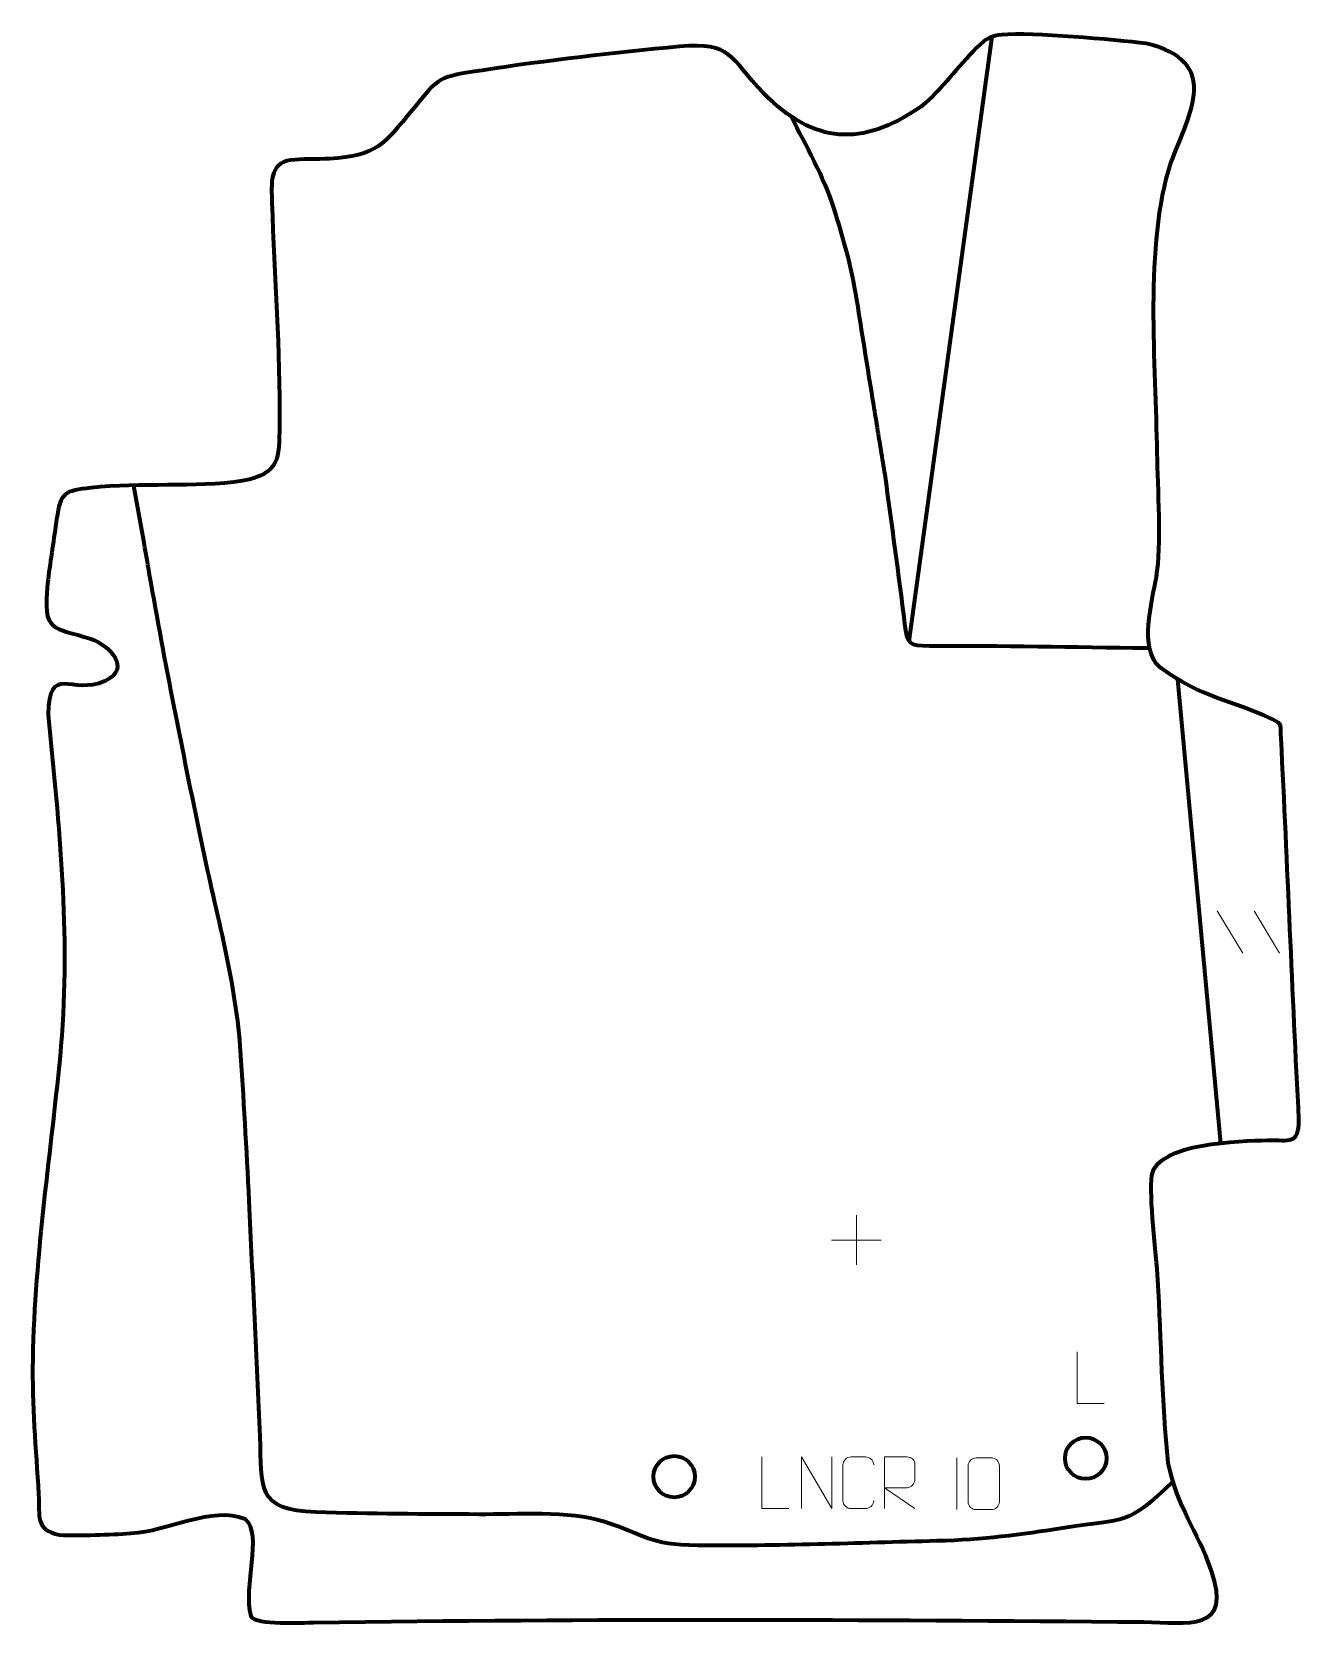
# Model space of a CAD drawing. Header units: millimetres. Extents: x -524 to 87, y 49 to 822.
import ezdxf

# ---------------------------------------------------------------- set-up
doc = ezdxf.new("R2010")
doc.units = ezdxf.units.MM
doc.header["$MEASUREMENT"] = 0
doc.layers.add('layer 2', color=7, linetype='Continuous')
doc.layers.add('layer 3', color=7, linetype='Continuous')

msp = doc.modelspace()

# ---------------------------------------------------------------- linework, layer by layer
at = {"layer": 'layer 2', "color": 142, "lineweight": 200}
for centre in [(-15.4805, 133.5), (-214.1826, 124.6312)]:
    msp.add_ellipse(centre, major_axis=(0, 10), ratio=1, dxfattribs=at)
at = {"layer": 'layer 2', "color": 142, "lineweight": 158}
for points in [[(-100.7371, 527.9955), (-100.7371, 527.9955), (-60.6197, 819.904), (-60.6197, 819.904)], [(28.7966, 509.7127), (28.7966, 509.7127), (49.5995, 285.7007), (49.5995, 285.7007)]]:
    msp.add_open_spline(points, degree=3, dxfattribs=at)
for points, knots in [([(-157.7558, 781.4046), (-150.6696, 767.2823), (-141.993, 752.2587), (-137.2487, 737.2993), (-137.2487, 737.2993), (-131.7926, 720.0953), (-128.4055, 707.2798), (-125.5856, 689.3658), (-125.5856, 689.3658), (-123.2678, 674.6421), (-120.9485, 659.9883), (-118.5424, 645.2759), (-118.5424, 645.2759), (-117.1769, 636.9226), (-115.8115, 628.5694), (-114.446, 620.2161), (-114.446, 620.2161), (-113.8034, 616.2851), (-113.1609, 612.3542), (-112.5183, 608.4232), (-112.5183, 608.4232), (-109.2779, 584.4293), (-105.8609, 560.4519), (-102.9947, 536.411), (-102.9947, 536.411), (-101.8462, 526.7777), (-100.7923, 525.7744), (-91.0994, 525.8149), (-91.0994, 525.8149), (-56.2691, 525.9604), (-21.0215, 525.1609), (13.8476, 524.7372), (13.8476, 524.7372), (13.8476, 524.7372), (15.3444, 524.719), (15.3444, 524.719)], [0, 0, 0, 0, 0.1, 0.1, 0.1, 0.1, 0.2, 0.2, 0.2, 0.2, 0.3, 0.3, 0.3, 0.3, 0.4, 0.4, 0.4, 0.4, 0.5, 0.5, 0.5, 0.5, 0.6, 0.6, 0.6, 0.6, 0.7, 0.7, 0.7, 0.7, 0.8, 0.8, 0.8, 0.8, 1, 1, 1, 1]), ([(26.6024, 122.3356), (4.5196, 100.5551), (4.0762, 104.6603), (-25.5942, 99.9577), (-25.5942, 99.9577), (-47.7771, 96.4407), (-64.701, 94.1252), (-87.3265, 93.5722), (-87.3265, 93.5722), (-125.4181, 92.6411), (-164.7064, 90.9373), (-202.7112, 91.4345), (-202.7112, 91.4345), (-227.1283, 91.7539), (-227.1426, 96.2218), (-248.3078, 102.9678), (-248.3078, 102.9678), (-264.4501, 108.1129), (-290.9406, 106.3496), (-308.5095, 106.4233), (-308.5095, 106.4233), (-334.7256, 106.5333), (-360.9165, 106.672), (-387.1241, 107.4475), (-387.1241, 107.4475), (-416.317, 108.3281), (-413.2218, 119.5242), (-414.1503, 144.0202), (-414.1503, 144.0202), (-415.7525, 181.9411), (-417.6231, 219.8505), (-419.4382, 257.7617), (-419.4382, 257.7617), (-420.6305, 282.6782), (-421.9838, 307.5683), (-423.7469, 332.4519), (-423.7469, 332.4519), (-426.0505, 364.7811), (-436.2207, 400.7093), (-442.811, 432.8672), (-442.811, 432.8672), (-451.4835, 475.1848), (-460.0888, 517.4738), (-467.4751, 560.0407), (-467.4751, 560.0407), (-467.4751, 560.0407), (-467.7324, 561.5347), (-467.7324, 561.5347), (-467.7324, 561.5347), (-468.4905, 565.9473), (-469.256, 570.3577), (-470.0352, 574.7667), (-470.0352, 574.7667), (-471.711, 584.1891), (-473.3868, 593.6116), (-475.0626, 603.0341)], [0, 0, 0, 0, 0.06666667, 0.06666667, 0.06666667, 0.06666667, 0.13333333, 0.13333333, 0.13333333, 0.13333333, 0.2, 0.2, 0.2, 0.2, 0.26666667, 0.26666667, 0.26666667, 0.26666667, 0.33333333, 0.33333333, 0.33333333, 0.33333333, 0.4, 0.4, 0.4, 0.4, 0.46666667, 0.46666667, 0.46666667, 0.46666667, 0.53333333, 0.53333333, 0.53333333, 0.53333333, 0.6, 0.6, 0.6, 0.6, 0.66666667, 0.66666667, 0.66666667, 0.66666667, 0.73333333, 0.73333333, 0.73333333, 0.73333333, 0.8, 0.8, 0.8, 0.8, 0.86666667, 0.86666667, 0.86666667, 0.86666667, 1, 1, 1, 1])]:
    msp.add_open_spline(points, degree=3, knots=knots, dxfattribs=at)
at = {"layer": 'layer 2', "color": 250, "lineweight": 9}
for points in [[(48.0567, 397.8717), (48.0567, 397.8717), (60.421, 377.3274), (60.421, 377.3274)], [(65.7866, 397.8717), (65.7866, 397.8717), (78.1509, 377.3274), (78.1509, 377.3274)], [(-126.225, 250.8506), (-126.225, 250.8506), (-126.225, 226.8727), (-126.225, 226.8727)], [(-138.2139, 238.8616), (-138.2139, 238.8616), (-114.236, 238.8616), (-114.236, 238.8616)], [(-77.736, 133.6933), (-77.736, 133.6933), (-77.736, 108.7192), (-77.736, 108.7192)]]:
    msp.add_open_spline(points, degree=3, dxfattribs=at)
for points, knots in [([(-6.6309, 160.0164), (-6.6309, 160.0164), (-19.58, 160.0164), (-19.58, 160.0164), (-19.58, 160.0164), (-19.58, 160.0164), (-19.58, 184.97), (-19.58, 184.97)], [0, 0, 0, 0, 0.33333333, 0.33333333, 0.33333333, 0.33333333, 1, 1, 1, 1]), ([(-158.9012, 109.1944), (-158.9012, 109.1944), (-171.8503, 109.1944), (-171.8503, 109.1944), (-171.8503, 109.1944), (-171.8503, 109.1944), (-171.8503, 134.148), (-171.8503, 134.148)], [0, 0, 0, 0, 0.33333333, 0.33333333, 0.33333333, 0.33333333, 1, 1, 1, 1]), ([(-152.7031, 109.1945), (-152.7031, 109.1945), (-152.7031, 134.148), (-152.7031, 134.148), (-152.7031, 134.148), (-152.7031, 134.148), (-138.0483, 109.1945), (-138.0483, 109.1945), (-138.0483, 109.1945), (-138.0483, 109.1945), (-138.0483, 134.148), (-138.0483, 134.148)], [0, 0, 0, 0, 0.25, 0.25, 0.25, 0.25, 0.5, 0.5, 0.5, 0.5, 1, 1, 1, 1]), ([(-117.8575, 113.034), (-117.9973, 110.7106), (-119.6745, 109.231), (-121.8222, 109.2202), (-121.8222, 109.2202), (-124.1541, 109.2206), (-126.486, 109.2206), (-128.8175, 109.2202), (-128.8175, 109.2202), (-130.7425, 109.1148), (-132.7146, 110.9993), (-132.7034, 113.0166), (-132.7034, 113.0166), (-132.703, 118.7867), (-132.703, 124.5564), (-132.7034, 130.3257), (-132.7034, 130.3257), (-132.6992, 132.4638), (-130.9525, 134.183), (-128.8001, 134.1695), (-128.8001, 134.1695), (-126.4744, 134.1695), (-124.1483, 134.1695), (-121.8222, 134.1695), (-121.8222, 134.1695), (-119.8756, 134.205), (-117.8842, 132.7135), (-117.8575, 130.2759)], [0, 0, 0, 0, 0.125, 0.125, 0.125, 0.125, 0.25, 0.25, 0.25, 0.25, 0.375, 0.375, 0.375, 0.375, 0.5, 0.5, 0.5, 0.5, 0.625, 0.625, 0.625, 0.625, 0.75, 0.75, 0.75, 0.75, 1, 1, 1, 1]), ([(-112.6125, 109.2163), (-112.6125, 109.2163), (-112.6125, 134.1698), (-112.6125, 134.1698), (-112.6125, 134.1698), (-109.0177, 134.1698), (-105.4222, 134.1698), (-101.827, 134.1698), (-101.827, 134.1698), (-99.5017, 134.1321), (-97.9444, 132.6421), (-97.9485, 130.2757), (-97.9485, 130.2757), (-97.9489, 128.2402), (-97.9489, 125.1808), (-97.9485, 123.1448), (-97.9485, 123.1448), (-97.955, 121.2693), (-99.7673, 119.3275), (-101.7768, 119.3084), (-101.7768, 119.3084), (-101.7768, 119.3084), (-112.6125, 119.3084), (-112.6125, 119.3084), (-112.6125, 119.3084), (-112.6125, 119.3084), (-97.9578, 109.2163), (-97.9578, 109.2163)], [0, 0, 0, 0, 0.125, 0.125, 0.125, 0.125, 0.25, 0.25, 0.25, 0.25, 0.375, 0.375, 0.375, 0.375, 0.5, 0.5, 0.5, 0.5, 0.625, 0.625, 0.625, 0.625, 0.75, 0.75, 0.75, 0.75, 1, 1, 1, 1]), ([(-68.3167, 133.7055), (-65.9506, 133.7055), (-63.5841, 133.7055), (-61.2176, 133.7055), (-61.2176, 133.7055), (-59.2371, 133.7411), (-57.2111, 132.2468), (-57.184, 129.8047), (-57.184, 129.8047), (-57.1844, 124.0473), (-57.1844, 118.2895), (-57.184, 112.5313), (-57.184, 112.5313), (-57.3261, 110.2037), (-59.0325, 108.7214), (-61.2176, 108.7106), (-61.2176, 108.7106), (-63.59, 108.711), (-65.9624, 108.711), (-68.3344, 108.7106), (-68.3344, 108.7106), (-70.2929, 108.605), (-72.2993, 110.4929), (-72.2879, 112.5139), (-72.2879, 112.5139), (-72.2875, 118.2945), (-72.2875, 124.0748), (-72.2879, 129.8546), (-72.2879, 129.8546), (-72.2836, 131.9966), (-70.5065, 133.7191), (-68.3167, 133.7055)], [0, 0, 0, 0, 0.11111111, 0.11111111, 0.11111111, 0.11111111, 0.22222222, 0.22222222, 0.22222222, 0.22222222, 0.33333333, 0.33333333, 0.33333333, 0.33333333, 0.44444444, 0.44444444, 0.44444444, 0.44444444, 0.55555556, 0.55555556, 0.55555556, 0.55555556, 0.66666667, 0.66666667, 0.66666667, 0.66666667, 0.77777778, 0.77777778, 0.77777778, 0.77777778, 1, 1, 1, 1])]:
    msp.add_open_spline(points, degree=3, knots=knots, dxfattribs=at)
at = {"layer": 'layer 3', "color": 242, "lineweight": 158}
msp.add_open_spline([(-340.531, 784.5114), (-327.3648, 801.0248), (-328.0515, 800.3072), (-306.8715, 803.6224), (-306.8715, 803.6224), (-275.721, 808.4383), (-243.0924, 812.0669), (-211.6903, 815.1006), (-211.6903, 815.1006), (-185.7514, 817.2633), (-187.7908, 810.0111), (-171.0816, 792.5577), (-171.0816, 792.5577), (-146.3167, 767.9356), (-123.9725, 766.4276), (-95.1333, 785.9786), (-95.1333, 785.9786), (-83.6541, 795.4429), (-78.0178, 804.7199), (-68.083, 814.5994), (-68.083, 814.5994), (-63.1708, 819.4842), (-60.8134, 820.2902), (-56.1552, 820.723), (-56.1552, 820.723), (-41.0241, 822.129), (-2.0386, 818.3685), (13.671, 816.5981), (13.671, 816.5981), (50.2371, 807.6823), (34.9533, 783.7808), (25.635, 758.9044), (25.635, 758.9044), (12.7708, 719.646), (18.4689, 660.8342), (19.0323, 618.8476), (19.0323, 618.8476), (19.3102, 602.131), (21.2576, 574.4633), (18.6307, 558.9386), (18.6307, 558.9386), (16.644, 547.1973), (9.9186, 524.237), (20.4661, 515.2921), (20.4661, 515.2921), (41.1401, 500.1804), (53.4225, 500.2669), (74.4991, 490.3382), (74.4991, 490.3382), (79.9328, 487.7786), (78.5365, 487.2303), (78.8472, 481.1461), (78.8472, 481.1461), (81.9628, 419.7659), (84.2582, 358.3901), (87.4869, 297.0072), (87.4869, 297.0072), (87.4213, 284.731), (83.2796, 287.3289), (71.9628, 287.0415), (71.9628, 287.0415), (59.5031, 286.7168), (19.2939, 285.8851), (16.4761, 270.2634), (16.4761, 270.2634), (14.9734, 259.6263), (18.6591, 232.232), (19.3907, 219.6475), (19.3907, 219.6475), (20.9907, 190.3691), (21.3298, 160.4287), (24.2916, 131.3111), (24.2916, 131.3111), (28.9582, 109.198), (38.2306, 98.9072), (45.1088, 79.4439), (45.1088, 79.4439), (55.8146, 49.1496), (33.6274, 54.2424), (12.3303, 54.4516), (12.3303, 54.4516), (-120.6464, 55.757), (-255.4125, 56.0824), (-388.2487, 54.2571), (-388.2487, 54.2571), (-393.4112, 54.1862), (-416.3317, 52.786), (-418.633, 57.3136), (-418.633, 57.3136), (-422.5841, 71.5255), (-412.8663, 96.5285), (-421.279, 104.3136), (-421.279, 104.3136), (-437.4668, 110.7067), (-458.3801, 98.3482), (-476.5204, 97.2692), (-476.5204, 97.2692), (-486.4961, 96.6758), (-501.2359, 95.9609), (-510.9771, 96.5253), (-510.9771, 96.5253), (-522.999, 99.1455), (-520.4702, 105.3664), (-521.1173, 116.0795), (-521.1173, 116.0795), (-522.506, 138.6219), (-524.2776, 158.5912), (-523.954, 181.3827), (-523.954, 181.3827), (-522.9578, 232.6587), (-515.0211, 281.7442), (-510.3059, 332.4762), (-510.3059, 332.4762), (-505.8035, 387.8084), (-511.0944, 437.9216), (-516.5212, 492.614), (-516.5212, 492.614), (-516.0389, 517.7671), (-505.1898, 501.4592), (-489.053, 508.7542), (-489.053, 508.7542), (-476.114, 514.6035), (-486.6601, 526.0976), (-495.9198, 529.1422), (-495.9198, 529.1422), (-514.16, 535.1395), (-519.3317, 531.5986), (-516.7367, 555.8729), (-516.7367, 555.8729), (-515.683, 565.7302), (-513.9782, 575.5467), (-512.5957, 585.367), (-512.5957, 585.367), (-512.5957, 585.367), (-512.39, 586.851), (-512.39, 586.851), (-512.39, 586.851), (-510.5862, 599.9914), (-508.4966, 600.5772), (-495.6824, 602.0622), (-495.6824, 602.0622), (-471.9599, 604.6957), (-445.7251, 602.0051), (-422.6003, 605.3824), (-422.6003, 605.3824), (-404.531, 609.0765), (-405.0268, 615.9283), (-404.7996, 632.3789), (-404.7996, 632.3789), (-404.4909, 668.5736), (-407.2528, 703.9366), (-408.4303, 739.9712), (-408.4303, 739.9712), (-408.7045, 748.3647), (-409.8221, 758.8939), (-399.4555, 760.2779), (-399.4555, 760.2779), (-394.22, 760.9768), (-386.462, 760.5852), (-380.6821, 760.9711), (-380.6821, 760.9711), (-357.7949, 762.4991), (-354.8062, 767.3942), (-340.531, 784.5114)], degree=3, knots=[0, 0, 0, 0, 0.02380952, 0.02380952, 0.02380952, 0.02380952, 0.04761905, 0.04761905, 0.04761905, 0.04761905, 0.07142857, 0.07142857, 0.07142857, 0.07142857, 0.0952381, 0.0952381, 0.0952381, 0.0952381, 0.11904762, 0.11904762, 0.11904762, 0.11904762, 0.14285714, 0.14285714, 0.14285714, 0.14285714, 0.16666667, 0.16666667, 0.16666667, 0.16666667, 0.19047619, 0.19047619, 0.19047619, 0.19047619, 0.21428571, 0.21428571, 0.21428571, 0.21428571, 0.23809524, 0.23809524, 0.23809524, 0.23809524, 0.26190476, 0.26190476, 0.26190476, 0.26190476, 0.28571429, 0.28571429, 0.28571429, 0.28571429, 0.30952381, 0.30952381, 0.30952381, 0.30952381, 0.33333333, 0.33333333, 0.33333333, 0.33333333, 0.35714286, 0.35714286, 0.35714286, 0.35714286, 0.38095238, 0.38095238, 0.38095238, 0.38095238, 0.4047619, 0.4047619, 0.4047619, 0.4047619, 0.42857143, 0.42857143, 0.42857143, 0.42857143, 0.45238095, 0.45238095, 0.45238095, 0.45238095, 0.47619048, 0.47619048, 0.47619048, 0.47619048, 0.5, 0.5, 0.5, 0.5, 0.52380952, 0.52380952, 0.52380952, 0.52380952, 0.54761905, 0.54761905, 0.54761905, 0.54761905, 0.57142857, 0.57142857, 0.57142857, 0.57142857, 0.5952381, 0.5952381, 0.5952381, 0.5952381, 0.61904762, 0.61904762, 0.61904762, 0.61904762, 0.64285714, 0.64285714, 0.64285714, 0.64285714, 0.66666667, 0.66666667, 0.66666667, 0.66666667, 0.69047619, 0.69047619, 0.69047619, 0.69047619, 0.71428571, 0.71428571, 0.71428571, 0.71428571, 0.73809524, 0.73809524, 0.73809524, 0.73809524, 0.76190476, 0.76190476, 0.76190476, 0.76190476, 0.78571429, 0.78571429, 0.78571429, 0.78571429, 0.80952381, 0.80952381, 0.80952381, 0.80952381, 0.83333333, 0.83333333, 0.83333333, 0.83333333, 0.85714286, 0.85714286, 0.85714286, 0.85714286, 0.88095238, 0.88095238, 0.88095238, 0.88095238, 0.9047619, 0.9047619, 0.9047619, 0.9047619, 0.92857143, 0.92857143, 0.92857143, 0.92857143, 0.95238095, 0.95238095, 0.95238095, 0.95238095, 1, 1, 1, 1], dxfattribs=at)

doc.saveas('drawing.dxf')
